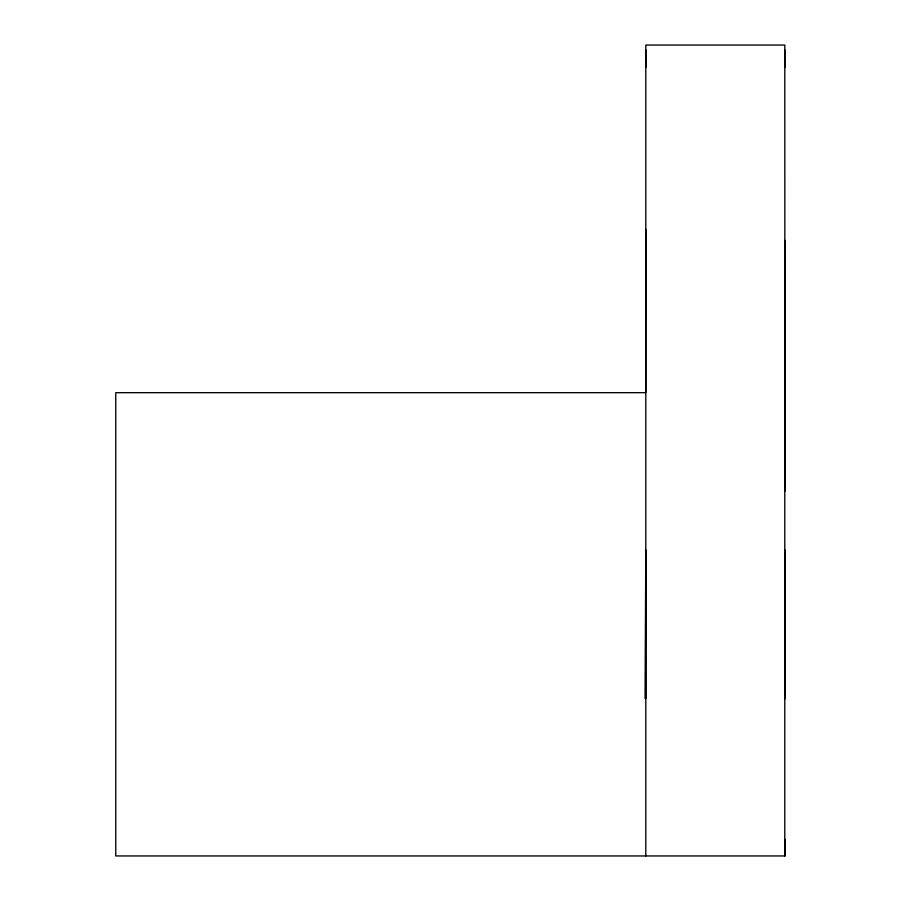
<?xml version="1.0" encoding="UTF-8"?>
<svg xmlns="http://www.w3.org/2000/svg" width="901" height="901" viewBox="0 0 901 901"><rect width="100%" height="100%" fill="white"/><g stroke="black" fill="none" stroke-linecap="round" stroke-linejoin="round"><path stroke-width="1.35" d="M645.814 229.203L645.803 392.667L115.756 392.667L115.756 855.95L785.244 855.95L784.895 839.439M785.019 661.368L785.019 643.494M784.861 552.707L784.861 550.184L784.816 698.579L784.861 550.184L784.951 560.118M784.895 491.315L784.805 45.05L645.814 45.05L645.803 855.95M784.996 688.499L785.008 698.579M784.805 49.837L784.794 67.451M784.816 698.579L784.861 560.118M645.814 49.837L645.814 67.462M785.008 605.123L785.008 624.303M784.794 240.477L784.794 855.95M645.803 550.241L645.803 698.489L645.06 698.489L645.803 550.241"/></g></svg>
